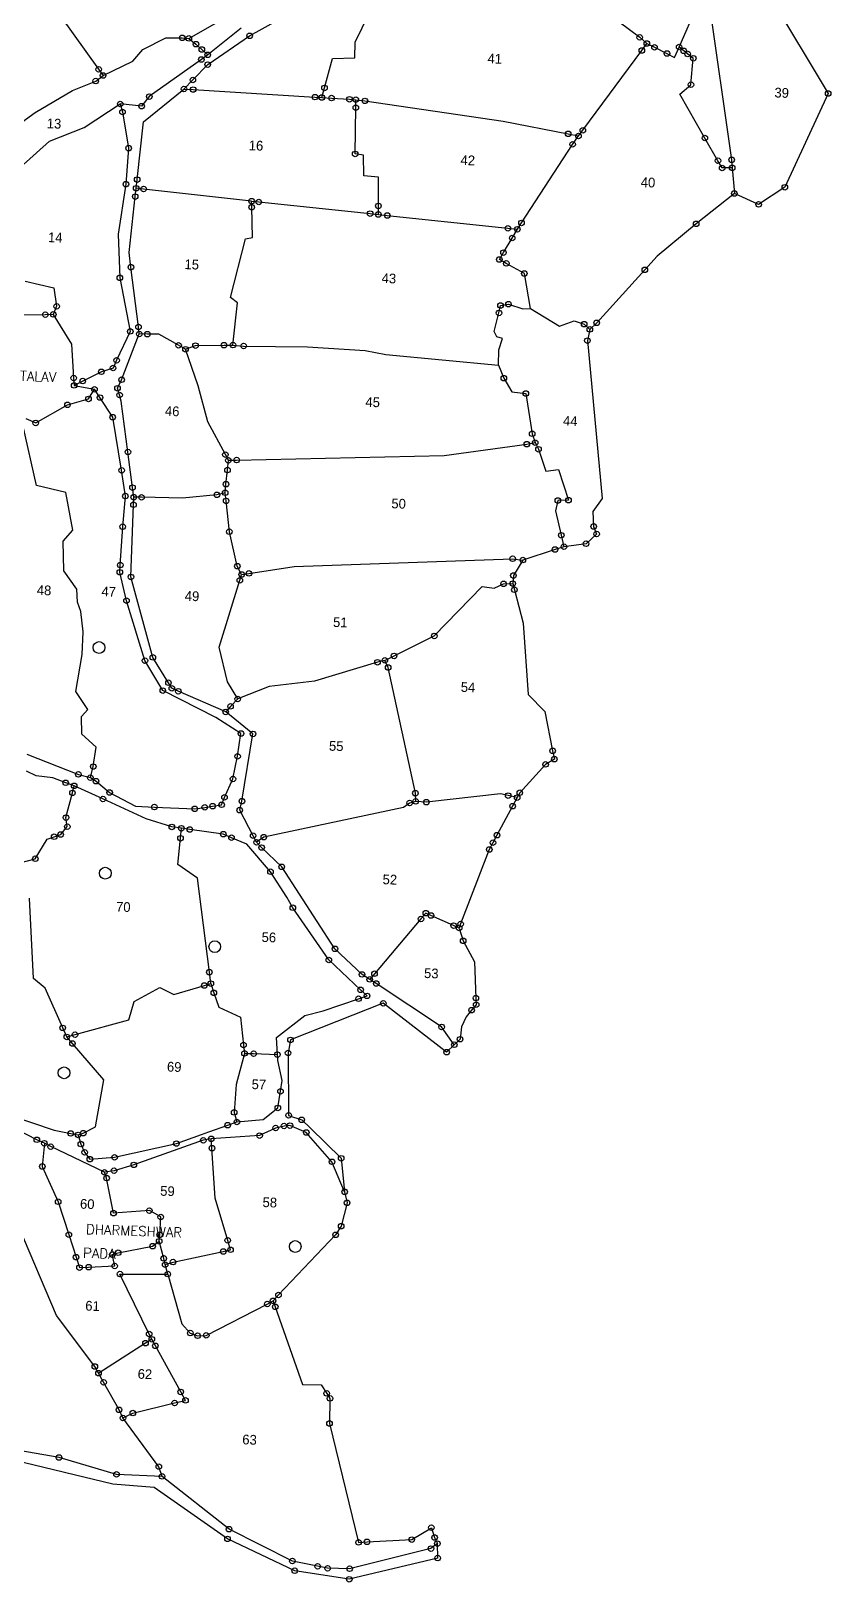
# Model space of a CAD drawing. Header units: metres. Extents: x 263896 to 265419, y 2153064 to 2155036.
# Drawn here: x 264687 to 265280, y 2153064 to 2154213 of the extents above; entities that cross this region are included whole.
import ezdxf

# ---------------------------------------------------------------- set-up
doc = ezdxf.new("R2010")
doc.units = ezdxf.units.M
doc.header["$LTSCALE"] = 0.3
for name, color, linetype in [('OFF', 1, 'Continuous'), ('POLY_PARCEL', 6, 'Continuous'), ('POLY_ROAD', 30, 'Continuous'), ('POLY_WATER', 4, 'Continuous'), ('SYM_STONE', 1, 'Continuous'), ('TEXT_MAPIN', 7, 'Continuous'), ('TEXT_PARCEL', 7, 'Continuous'), ('V_BOUND_LINE', 7, 'Continuous')]:
    doc.layers.add(name, color=color, linetype=linetype)
doc.styles.get("Standard").update_dxf_attribs({"font": 'simplex.shx'})
doc.styles.add('TEXT_MAP', font='', dxfattribs={"height": 1.8})
doc.styles.get('TEXT_MAP').set_extended_font_data('Kruti Dev 050')

msp = doc.modelspace()

# ---------------------------------------------------------------- linework, layer by layer
for centre in [(264737.7, 2153756.3), (264742.3, 2153589.1), (264823.4, 2153534.7), (264711.8, 2153441.2), (264883, 2153312.5)]:
    msp.add_circle(centre, 4.36)
at = {"layer": 'OFF'}
for p, q in [((264995.1, 2153456.5), (265000.8, 2153462)), ((264988.5, 2153081.7), (264988.3, 2153092.4))]:
    msp.add_line(p, q, dxfattribs=at)
at = {"layer": 'POLY_PARCEL'}
for p, q in [((264804.2, 2154207.6), (264870.4, 2154245.3)), ((264927.5, 2154204.9), (264943.3, 2154237.3)), ((265189.1, 2154237), (265206.2, 2154117.6)), ((265167.3, 2154201.2), (265180.8, 2154232.3)), ((264709.1, 2154224), (264737.4, 2154184.7)), ((265123, 2154219.8), (265138.1, 2154208.4)), ((264770.2, 2154199.4), (264787.2, 2154208.1)), ((264787.2, 2154208.1), (264799.3, 2154208)), ((264799.3, 2154208), (264804.2, 2154207.6)), ((264804.2, 2154207.6), (264809.5, 2154203.3)), ((264809.5, 2154203.3), (264813.8, 2154199.4)), ((264927.1, 2154193.2), (264927.5, 2154204.9)), ((265138.1, 2154208.4), (265143.4, 2154203.8)), ((265139.7, 2154198.6), (265143.4, 2154203.8)), ((265143.4, 2154203.8), (265149.1, 2154201)), ((264740.7, 2154180.1), (264762.8, 2154190.8)), ((264762.8, 2154190.8), (264770.2, 2154199.4)), ((264813.8, 2154199.4), (264818.2, 2154195.4)), ((264904.7, 2154170.9), (264910.7, 2154192.6)), ((264910.7, 2154192.6), (264927.1, 2154193.2)), ((265096, 2154139.5), (265139.7, 2154198.6)), ((265149.1, 2154201), (265158.3, 2154196.4)), ((265158.3, 2154196.4), (265164, 2154193.5)), ((265164, 2154193.5), (265167.3, 2154201.2)), ((265170.7, 2154198.4), (265167.3, 2154201.2)), ((265173.7, 2154196), (265170.7, 2154198.4)), ((265177.8, 2154192.9), (265173.7, 2154196)), ((265176.1, 2154173.3), (265177.8, 2154192.9)), ((264735.2, 2154176), (264740.7, 2154180.1)), ((264737.4, 2154184.7), (264740.7, 2154180.1)), ((264690.5, 2154152.8), (264718, 2154169)), ((264718, 2154169), (264735.2, 2154176)), ((264800.6, 2154170.1), (264807.4, 2154169.7)), ((264807.4, 2154169.7), (264897.6, 2154164.1)), ((264902.7, 2154163.8), (264904.7, 2154170.9)), ((265167.9, 2154166.2), (265176.1, 2154173.3)), ((264726.6, 2154141.6), (264753.4, 2154159)), ((264897.6, 2154164.1), (264902.7, 2154163.8)), ((264902.7, 2154163.8), (264909.9, 2154163.4)), ((264909.9, 2154163.4), (264923.2, 2154162.5)), ((264923.2, 2154162.5), (264927.9, 2154162.2)), ((264927.4, 2154122), (264927.9, 2154156.3)), ((264927.9, 2154162.2), (264934.6, 2154161.3)), ((264927.9, 2154156.3), (264927.9, 2154162.2)), ((264934.6, 2154161.3), (265037.1, 2154146.2)), ((265186.4, 2154133.8), (265167.9, 2154166.2)), ((264656.3, 2154128.2), (264690.5, 2154152.8)), ((265037.1, 2154146.2), (265085.1, 2154136.9)), ((264701.1, 2154131.5), (264726.6, 2154141.6)), ((265085.1, 2154136.9), (265092.8, 2154135.3)), ((265088.4, 2154129.1), (265092.8, 2154135.3)), ((265092.8, 2154135.3), (265096, 2154139.5)), ((265196.1, 2154117), (265186.4, 2154133.8)), ((264679.4, 2154111.9), (264701.1, 2154131.5)), ((264933.5, 2154121.2), (264927.4, 2154122)), ((265050.6, 2154070.9), (265088.4, 2154129.1)), ((264933.8, 2154105.9), (264933.5, 2154121.2)), ((265199.2, 2154111.6), (265196.1, 2154117)), ((265206.6, 2154111.7), (265199.2, 2154111.6)), ((265206.2, 2154117.6), (265206.6, 2154111.7)), ((265206.6, 2154111.7), (265208.2, 2154092.7)), ((264944.7, 2154104.7), (264933.8, 2154105.9)), ((264944.6, 2154083.5), (264944.7, 2154104.7)), ((264770.7, 2154096), (264765.2, 2154096.6)), ((264850.7, 2154087), (264770.7, 2154096)), ((264850.7, 2154087), (264856, 2154086.4)), ((264850.8, 2154082.5), (264850.7, 2154087)), ((264851.3, 2154060.1), (264850.8, 2154082.5)), ((264856, 2154086.4), (264938.5, 2154077.8)), ((264938.5, 2154077.8), (264944.6, 2154077.1)), ((264944.6, 2154077.1), (264944.6, 2154083.5)), ((264944.6, 2154077.1), (264951.2, 2154076.4)), ((264951.2, 2154076.4), (265040.5, 2154066.9)), ((265040.5, 2154066.9), (265047.5, 2154066.2)), ((265043.7, 2154059.7), (265047.5, 2154066.2)), ((265047.5, 2154066.2), (265050.6, 2154070.9)), ((264835, 2154015.7), (264846.1, 2154059.1)), ((264846.1, 2154059.1), (264851.3, 2154060.1)), ((265037.2, 2154048.9), (265043.7, 2154059.7)), ((265034.2, 2154043.8), (265037.2, 2154048.9)), ((265039.3, 2154040.9), (265034.2, 2154043.8)), ((265052.7, 2154033.4), (265039.3, 2154040.9)), ((265057.2, 2154007.6), (265052.7, 2154033.4)), ((264682.9, 2154027.8), (264704.3, 2154022.9)), ((264704.3, 2154022.9), (264706.3, 2154009.1)), ((264706.3, 2154009.1), (264703.8, 2154003.1)), ((264840.3, 2154011.8), (264835, 2154015.7)), ((264836.9, 2153980.4), (264840.3, 2154011.8)), ((265033.9, 2154004.2), (265035, 2154009.7)), ((265035, 2154009.7), (265040.9, 2154010.7)), ((265040.9, 2154010.7), (265051.5, 2154007.3)), ((265051.5, 2154007.3), (265057.2, 2154007.6)), ((265057.2, 2154007.6), (265078.6, 2153994.3)), ((265030.3, 2153990.5), (265033.9, 2154004.2)), ((265078.6, 2153994.3), (265089.6, 2153998.4)), ((265089.6, 2153998.4), (265097, 2153995.9)), ((265097, 2153995.9), (265101.2, 2153992)), ((264773.5, 2153988.5), (264767.5, 2153988.6)), ((264782, 2153988.5), (264773.5, 2153988.5)), ((264796.6, 2153980.2), (264782, 2153988.5)), ((265032.3, 2153986.4), (265030.3, 2153990.5)), ((265036.5, 2153985.3), (265032.3, 2153986.4)), ((265033.8, 2153976.9), (265036.5, 2153985.3)), ((264801.7, 2153977.3), (264796.6, 2153980.2)), ((264801.7, 2153977.3), (264809.1, 2153980)), ((264811.2, 2153950.1), (264801.7, 2153977.3)), ((264809.1, 2153980), (264830.3, 2153980.3)), ((264830.3, 2153980.3), (264836.9, 2153980.4)), ((264836.9, 2153980.4), (264844.8, 2153979.7)), ((264844.8, 2153979.7), (264892.2, 2153979.1)), ((264892.2, 2153979.1), (264934.9, 2153976.4)), ((264934.9, 2153976.4), (264950, 2153973.4)), ((264950, 2153973.4), (265033.5, 2153965.4)), ((265033.5, 2153965.4), (265033.8, 2153976.9)), ((265033.5, 2153965.4), (265037.5, 2153955.9)), ((264818.2, 2153923.5), (264811.2, 2153950.1)), ((265037.5, 2153955.9), (265043.3, 2153945.7)), ((265043.3, 2153945.7), (265053.8, 2153944.5)), ((265053.8, 2153944.5), (265058.5, 2153914.7)), ((264691.3, 2153876.3), (264681.3, 2153921.3)), ((264831.3, 2153899.2), (264818.2, 2153923.5)), ((264993.3, 2153898.5), (265054.5, 2153907)), ((265054.5, 2153907), (265060.7, 2153908.1)), ((265058.5, 2153914.7), (265060.7, 2153908.1)), ((265060.7, 2153908.1), (265063.2, 2153903.2)), ((264833.5, 2153895), (264831.3, 2153899.2)), ((264832.8, 2153887.8), (264833.5, 2153895)), ((264833.5, 2153895), (264839.6, 2153895.2)), ((264839.6, 2153895.2), (264993.3, 2153898.5)), ((265063.2, 2153903.2), (265068.5, 2153886.9)), ((264831.7, 2153877.3), (264832.8, 2153887.8)), ((265068.5, 2153886.9), (265078.1, 2153888.3)), ((265078.1, 2153888.3), (265085.4, 2153865.5)), ((264713.1, 2153871.2), (264691.3, 2153876.3)), ((264718.4, 2153843.2), (264713.1, 2153871.2)), ((264825, 2153869.4), (264799.4, 2153866.9)), ((264831.1, 2153871), (264825, 2153869.4)), ((264831.1, 2153871), (264831.7, 2153877.3)), ((264831.8, 2153864.9), (264831.1, 2153871)), ((264769.2, 2153867.6), (264763.4, 2153867.7)), ((264799.4, 2153866.9), (264769.2, 2153867.6)), ((264834.2, 2153842.1), (264831.8, 2153864.9)), ((265077.5, 2153865.2), (265075.7, 2153857.6)), ((265075.7, 2153857.6), (265080, 2153839.5)), ((265085.4, 2153865.5), (265077.5, 2153865.2)), ((264711.2, 2153835), (264718.4, 2153843.2)), ((264711.7, 2153813.2), (264711.2, 2153835)), ((264840.1, 2153816.6), (264834.2, 2153842.1)), ((265080, 2153839.5), (265082, 2153831)), ((264721.2, 2153799.6), (264711.7, 2153813.2)), ((264843.3, 2153810.4), (264840.1, 2153816.6)), ((264848.7, 2153811.2), (264882.2, 2153816.4)), ((264882.2, 2153816.4), (265044, 2153822.1)), ((265044, 2153822.1), (265051.6, 2153821.1)), ((264826.6, 2153756.5), (264842, 2153806.1)), ((264842, 2153806.1), (264843.3, 2153810.4)), ((264843.3, 2153810.4), (264848.7, 2153811.2)), ((264986, 2153764.9), (265021.4, 2153801.5)), ((265021.4, 2153801.5), (265030.4, 2153800.3)), ((265030.4, 2153800.3), (265037.3, 2153803.5)), ((265037.3, 2153803.5), (265044.1, 2153803.7)), ((264721.8, 2153790), (264721.2, 2153799.6)), ((264724.3, 2153783), (264721.8, 2153790)), ((264726, 2153767.9), (264724.3, 2153783)), ((264725.1, 2153751.2), (264726, 2153767.9)), ((264832.8, 2153731), (264826.6, 2153756.5)), ((264956.2, 2153750.1), (264986, 2153764.9)), ((264720.5, 2153723.7), (264725.1, 2153751.2)), ((264943.9, 2153745.4), (264897.2, 2153731.5)), ((264949.4, 2153746.8), (264943.9, 2153745.4)), ((264949.4, 2153746.8), (264956.2, 2153750.1)), ((264951.8, 2153741.5), (264949.4, 2153746.8)), ((264897.2, 2153731.5), (264863.8, 2153727.5)), ((264972, 2153648.4), (264951.8, 2153741.5)), ((264729.3, 2153710.4), (264720.5, 2153723.7)), ((264840.4, 2153718.2), (264832.8, 2153731)), ((264863.8, 2153727.5), (264840.4, 2153718.2)), ((264724.6, 2153705.1), (264729.3, 2153710.4)), ((264835.1, 2153712.7), (264831.5, 2153708.6)), ((264840.4, 2153718.2), (264835.1, 2153712.7)), ((264725, 2153692.1), (264724.6, 2153705.1)), ((264735.5, 2153682.6), (264725, 2153692.1)), ((264733.4, 2153668.1), (264735.5, 2153682.6)), ((264731.3, 2153659.9), (264733.4, 2153668.1)), ((264718, 2153648.6), (264719.3, 2153653.8)), ((264713.2, 2153630.3), (264718, 2153648.6)), ((264967.7, 2153641.1), (264963.1, 2153637.9)), ((264972.2, 2153642.3), (264967.7, 2153641.1)), ((264972.2, 2153642.3), (264972, 2153648.4)), ((264980.1, 2153641.7), (264972.2, 2153642.3)), ((265035.1, 2153647.9), (264980.1, 2153641.7)), ((265040.7, 2153646.6), (265035.1, 2153647.9)), ((265047.4, 2153645.1), (265040.7, 2153646.6)), ((264714.2, 2153623.6), (264713.2, 2153630.3)), ((264963.1, 2153637.9), (264859.7, 2153615.8)), ((264704.5, 2153616.1), (264709.3, 2153617.8)), ((264709.3, 2153617.8), (264714.2, 2153623.6)), ((264798, 2153615), (264798.7, 2153622.4)), ((264690.5, 2153599.8), (264699.3, 2153614.2)), ((264699.3, 2153614.2), (264704.5, 2153616.1)), ((264796, 2153595.5), (264798, 2153615)), ((264859.7, 2153615.8), (264854.4, 2153612)), ((264679.1, 2153596.7), (264690.5, 2153599.8)), ((264810.5, 2153585.4), (264796, 2153595.5)), ((264819.4, 2153515.8), (264810.5, 2153585.4)), ((264689.2, 2153511.2), (264686.1, 2153570.6)), ((264979.7, 2153559.5), (264976.1, 2153555.2)), ((264983.5, 2153557.8), (264979.7, 2153559.5)), ((264976.1, 2153555.2), (264941.7, 2153514.6)), ((265000.3, 2153550.3), (264983.5, 2153557.8)), ((265004.4, 2153548.5), (265000.3, 2153550.3)), ((264820.5, 2153507.3), (264819.4, 2153515.8)), ((264941.7, 2153514.6), (264938.2, 2153510.4)), ((264697.9, 2153503.9), (264689.2, 2153511.2)), ((264710.8, 2153474.5), (264697.9, 2153503.9)), ((264763.7, 2153494.1), (264782.7, 2153504.5)), ((264782.7, 2153504.5), (264793.1, 2153499.3)), ((264793.1, 2153499.3), (264815.7, 2153505.9)), ((264815.7, 2153505.9), (264820.5, 2153507.3)), ((264820.5, 2153507.3), (264822.7, 2153500.5)), ((264759.7, 2153480.4), (264763.7, 2153494.1)), ((264822.7, 2153500.5), (264826.3, 2153489.8)), ((264826.3, 2153489.8), (264842.5, 2153482.5)), ((264719.9, 2153469.5), (264759.7, 2153480.4)), ((264842.5, 2153482.5), (264844.7, 2153461.8)), ((264713.8, 2153467.8), (264710.8, 2153474.5)), ((264713.8, 2153467.8), (264719.9, 2153469.5)), ((264718, 2153462.9), (264713.8, 2153467.8)), ((264741.3, 2153436), (264718, 2153462.9)), ((264845.4, 2153455.6), (264839.3, 2153432.6)), ((264844.7, 2153461.8), (264845.4, 2153455.6)), ((264845.4, 2153455.6), (264852.2, 2153455.4)), ((264852.2, 2153455.4), (264869.8, 2153454.7)), ((264735, 2153401.3), (264741.3, 2153436)), ((264839.3, 2153432.6), (264837.8, 2153411.9)), ((264837.8, 2153411.9), (264839.8, 2153404.8)), ((264726, 2153396.5), (264735, 2153401.3)), ((264697.2, 2153389), (264695.7, 2153371.8)), ((264722.2, 2153395.2), (264726, 2153396.5)), ((264821.3, 2153385.4), (264820.8, 2153392.3)), ((264823.7, 2153348.3), (264821.3, 2153385.4)), ((264695.7, 2153371.8), (264707.4, 2153345.7)), ((264743.3, 2153363.2), (264741.7, 2153367.5)), ((264748.4, 2153337.2), (264743.3, 2153363.2)), ((264707.4, 2153345.7), (264715.3, 2153321.3)), ((264833, 2153317.1), (264823.7, 2153348.3)), ((264775, 2153339.1), (264748.4, 2153337.2)), ((264783.4, 2153334.4), (264775, 2153339.1)), ((264782.6, 2153321.2), (264783.4, 2153334.4)), ((264706.3, 2153261.4), (264678.3, 2153327)), ((264715.3, 2153321.3), (264720.7, 2153304.6)), ((264782.2, 2153316.4), (264782.6, 2153321.2)), ((264747.5, 2153306.5), (264751.9, 2153307.9)), ((264749.3, 2153298.1), (264747.5, 2153306.5)), ((264751.9, 2153307.9), (264777.4, 2153312.8)), ((264777.4, 2153312.8), (264782.2, 2153316.4)), ((264785.6, 2153303.7), (264782.2, 2153316.4)), ((264792.5, 2153301), (264829.7, 2153308.8)), ((264829.7, 2153308.8), (264835.1, 2153310.1)), ((264835.1, 2153310.1), (264833, 2153317.1)), ((264720.7, 2153304.6), (264723.2, 2153296.9)), ((264723.2, 2153296.9), (264730, 2153297.2)), ((264730, 2153297.2), (264749.3, 2153298.1)), ((264786.7, 2153299.1), (264785.6, 2153303.7)), ((264786.7, 2153299.1), (264792.5, 2153301)), ((264788.6, 2153292.1), (264786.7, 2153299.1)), ((264774.8, 2153247.7), (264753.2, 2153292.1)), ((264753.2, 2153292.1), (264788.6, 2153292.1)), ((264788.6, 2153292.1), (264799.1, 2153255.3)), ((264862.3, 2153269.9), (264866.6, 2153272.3)), ((264734.6, 2153223.6), (264706.3, 2153261.4)), ((264817.1, 2153246.7), (264862.3, 2153269.9)), ((264799.1, 2153255.3), (264805.3, 2153248.4)), ((264772.1, 2153240.9), (264737.6, 2153218.8)), ((264776.8, 2153243.8), (264772.1, 2153240.9)), ((264776.8, 2153243.8), (264774.8, 2153247.7)), ((264779.4, 2153238.9), (264776.8, 2153243.8)), ((264798.2, 2153204.8), (264779.4, 2153238.9)), ((264805.3, 2153248.4), (264810.7, 2153246.4)), ((264810.7, 2153246.4), (264817.1, 2153246.7)), ((264737.3, 2153218.7), (264734.6, 2153223.6)), ((264737.6, 2153218.8), (264737.3, 2153218.7)), ((264741.1, 2153211.9), (264737.3, 2153218.7)), ((264752.5, 2153191.5), (264741.1, 2153211.9)), ((264801.7, 2153198.5), (264798.2, 2153204.8)), ((264755.4, 2153185.5), (264752.5, 2153191.5)), ((264762.7, 2153189.1), (264793.7, 2153196.6)), ((264793.7, 2153196.6), (264801.7, 2153198.5)), ((264755.4, 2153185.5), (264762.7, 2153189.1)), ((264782, 2153149.4), (264755.4, 2153185.5)), ((264784.4, 2153142.2), (264782, 2153149.4))]:
    msp.add_line(p, q, dxfattribs=at)
at = {"layer": 'POLY_ROAD'}
for p, q in [((264849.2, 2154209.5), (264904.5, 2154240.2)), ((264842.9, 2154215.2), (264818.2, 2154195.4)), ((264818.2, 2154188.2), (264849.2, 2154209.5)), ((264813.5, 2154192), (264774.9, 2154164.5)), ((264818.2, 2154195.4), (264813.5, 2154192)), ((264807.2, 2154176.8), (264818.2, 2154188.2)), ((264770.7, 2154145.8), (264800.6, 2154170.1)), ((264800.6, 2154170.1), (264807.2, 2154176.8)), ((264753.4, 2154159), (264755.1, 2154153.1)), ((264769.2, 2154157.4), (264753.4, 2154159)), ((264774.9, 2154164.5), (264769.2, 2154157.4)), ((264755.1, 2154153.1), (264759.6, 2154126.3)), ((264765.9, 2154103), (264770.7, 2154145.8)), ((264759.6, 2154126.3), (264757.6, 2154099.6)), ((264757.6, 2154099.6), (264751.9, 2154062.5)), ((264765.2, 2154096.6), (264765.9, 2154103)), ((264759.9, 2154049), (264764.5, 2154090.4)), ((264764.5, 2154090.4), (264765.2, 2154096.6)), ((264751.9, 2154062.5), (264753.1, 2154030.2)), ((264761.3, 2154038.1), (264759.9, 2154049)), ((264753.1, 2154030.2), (264760.8, 2153990.5)), ((264766.9, 2153993.8), (264761.3, 2154038.1)), ((264760.8, 2153990.5), (264750.7, 2153969.1)), ((264754.4, 2153954.7), (264767.5, 2153988.6)), ((264767.5, 2153988.6), (264766.9, 2153993.8)), ((264748.1, 2153963.4), (264739.4, 2153960.6)), ((264750.7, 2153969.1), (264748.1, 2153963.4)), ((264725.6, 2153953.7), (264719.3, 2153950.5)), ((264739.4, 2153960.6), (264725.6, 2153953.7)), ((264751.4, 2153948.4), (264754.4, 2153954.7)), ((264738.4, 2153941.5), (264734.3, 2153947.6)), ((264747.8, 2153927), (264738.4, 2153941.5)), ((264752.9, 2153943.4), (264751.4, 2153948.4)), ((264754.2, 2153938.9), (264752.9, 2153943.4)), ((264759.1, 2153901.2), (264754.2, 2153938.9)), ((264754.4, 2153887.6), (264747.8, 2153927)), ((264762.5, 2153874.8), (264759.1, 2153901.2)), ((264757.2, 2153868.5), (264754.4, 2153887.6)), ((264763.4, 2153867.7), (264762.5, 2153874.8)), ((264755.2, 2153845.8), (264757.2, 2153868.5)), ((264761.3, 2153808.6), (264763.2, 2153862.1)), ((264763.2, 2153862.1), (264763.4, 2153867.7)), ((264753.4, 2153817.4), (264755.2, 2153845.8)), ((264753.1, 2153812.1), (264753.4, 2153817.4)), ((264758, 2153791), (264753.1, 2153812.1)), ((264777.5, 2153749), (264761.3, 2153808.6)), ((264771.7, 2153746.6), (264758, 2153791)), ((264784.9, 2153724.4), (264771.7, 2153746.6)), ((264789.1, 2153730.2), (264777.5, 2153749)), ((264824.2, 2153704.5), (264784.9, 2153724.4)), ((264791.6, 2153726.1), (264789.1, 2153730.2)), ((264796.4, 2153723.9), (264791.6, 2153726.1)), ((264831.5, 2153708.6), (264796.4, 2153723.9)), ((264851.7, 2153692.3), (264831.5, 2153708.6)), ((264842.8, 2153692.6), (264824.2, 2153704.5)), ((264840.3, 2153675.7), (264842.8, 2153692.6)), ((264843.5, 2153642.5), (264851.7, 2153692.3)), ((264684.1, 2153677.2), (264722.4, 2153662.3)), ((264836.9, 2153658.9), (264840.3, 2153675.7)), ((264691.2, 2153661.3), (264684, 2153664.8)), ((264722.4, 2153662.3), (264731.3, 2153659.9)), ((264703.5, 2153659.7), (264691.2, 2153661.3)), ((264713, 2153656.1), (264703.5, 2153659.7)), ((264719.3, 2153653.8), (264713, 2153656.1)), ((264740.6, 2153644.1), (264719.3, 2153653.8)), ((264731.3, 2153659.9), (264735.5, 2153657.3)), ((264735.5, 2153657.3), (264745.5, 2153648.9)), ((264830.6, 2153645.3), (264836.9, 2153658.9)), ((264772.7, 2153629.5), (264740.6, 2153644.1)), ((264745.5, 2153648.9), (264764.7, 2153638.7)), ((264821.8, 2153638.8), (264828.5, 2153639.8)), ((264828.5, 2153639.8), (264830.6, 2153645.3)), ((264841.9, 2153635.8), (264843.5, 2153642.5)), ((264764.7, 2153638.7), (264778.7, 2153638.1)), ((264791.6, 2153623.4), (264772.7, 2153629.5)), ((264778.7, 2153638.1), (264808.6, 2153636.8)), ((264808.6, 2153636.8), (264816, 2153637.9)), ((264816, 2153637.9), (264821.8, 2153638.8)), ((264851.8, 2153616.9), (264841.9, 2153635.8)), ((264798.7, 2153622.4), (264791.6, 2153623.4)), ((264804.9, 2153621.5), (264798.7, 2153622.4)), ((264829.7, 2153618), (264804.9, 2153621.5)), ((264835.8, 2153615.4), (264829.7, 2153618)), ((264854.4, 2153612), (264851.8, 2153616.9)), ((264847.2, 2153610.6), (264835.8, 2153615.4)), ((264864.7, 2153590.2), (264847.2, 2153610.6)), ((264858.1, 2153608.1), (264854.4, 2153612)), ((264873, 2153593.8), (264858.1, 2153608.1)), ((264912.4, 2153533.1), (264873, 2153593.8)), ((264876.9, 2153571.4), (264864.7, 2153590.2)), ((264881.2, 2153563.5), (264876.9, 2153571.4)), ((264907.9, 2153524.8), (264881.2, 2153563.5)), ((264931.4, 2153502.7), (264907.9, 2153524.8)), ((264932.5, 2153514.1), (264912.4, 2153533.1)), ((264938.2, 2153510.4), (264932.5, 2153514.1)), ((264936.2, 2153498.2), (264931.4, 2153502.7)), ((264943, 2153507.4), (264938.2, 2153510.4)), ((264991.4, 2153475.2), (264943, 2153507.4)), ((264903.7, 2153487.2), (264929.9, 2153496.1)), ((264929.9, 2153496.1), (264936.2, 2153498.2)), ((264869.1, 2153467.5), (264890.2, 2153483.6)), ((264890.2, 2153483.6), (264903.7, 2153487.2)), ((264869.8, 2153454.7), (264869.1, 2153467.5)), ((265000.8, 2153462), (264991.4, 2153475.2)), ((264870, 2153450.4), (264869.8, 2153454.7)), ((264873.3, 2153435.6), (264870, 2153450.4)), ((264872.1, 2153427.5), (264873.3, 2153435.6)), ((264870.1, 2153415.2), (264872.1, 2153427.5)), ((264670.2, 2153410.4), (264704.5, 2153398.7)), ((264859.3, 2153406.7), (264870.1, 2153415.2)), ((264691.6, 2153391.6), (264658.2, 2153408.7)), ((264704.5, 2153398.7), (264716.7, 2153396.3)), ((264819, 2153397.4), (264833, 2153402.4)), ((264833, 2153402.4), (264839.8, 2153404.8)), ((264839.8, 2153404.8), (264859.3, 2153406.7)), ((264868.5, 2153400.3), (264856.6, 2153394.7)), ((264874.7, 2153401.8), (264868.5, 2153400.3)), ((264879.1, 2153402.1), (264874.7, 2153401.8)), ((264891.2, 2153397), (264879.1, 2153402.1)), ((264697.2, 2153389), (264691.6, 2153391.6)), ((264701.9, 2153386.5), (264697.2, 2153389)), ((264741.7, 2153367.5), (264701.9, 2153386.5)), ((264716.7, 2153396.3), (264722.2, 2153395.2)), ((264722.2, 2153395.2), (264724.2, 2153388.4)), ((264724.2, 2153388.4), (264727, 2153382.3)), ((264749.2, 2153378.6), (264795, 2153388.8)), ((264814.9, 2153391.2), (264763.5, 2153373)), ((264795, 2153388.8), (264813.5, 2153395.4)), ((264813.5, 2153395.4), (264819, 2153397.4)), ((264820.8, 2153392.3), (264814.9, 2153391.2)), ((264856.6, 2153394.7), (264820.8, 2153392.3)), ((264910.2, 2153375.3), (264891.2, 2153397)), ((264727, 2153382.3), (264730.9, 2153377.2)), ((264730.9, 2153377.2), (264749.2, 2153378.6)), ((264919.6, 2153353), (264910.2, 2153375.3)), ((264748.8, 2153368.7), (264741.7, 2153367.5)), ((264763.5, 2153373), (264748.8, 2153368.7)), ((264708.1, 2153156.2), (264667, 2153163.4)), ((264750.6, 2153143.7), (264708.1, 2153156.2)), ((264784.4, 2153142.2), (264750.6, 2153143.7)), ((264834, 2153103.1), (264784.4, 2153142.2)), ((264880.9, 2153079.5), (264834, 2153103.1)), ((264983.5, 2153088.7), (264923.3, 2153073.8)), ((264988.3, 2153092.4), (264983.5, 2153088.7)), ((264899.6, 2153075.6), (264880.9, 2153079.5)), ((264907, 2153074.1), (264899.6, 2153075.6)), ((264923.3, 2153073.8), (264907, 2153074.1))]:
    msp.add_line(p, q, dxfattribs=at)
at = {"layer": 'POLY_WATER'}
for p, q in [((264697.9, 2154002.9), (264678.9, 2154002.5)), ((264703.8, 2154003.1), (264697.9, 2154002.9)), ((264703.8, 2154003.1), (264717.3, 2153981)), ((264717.3, 2153981), (264718.9, 2153956)), ((264718.9, 2153956), (264719.3, 2153950.5)), ((264719.3, 2153950.5), (264734.3, 2153947.6)), ((264714.3, 2153936.1), (264729.9, 2153940.5)), ((264729.9, 2153940.5), (264734.3, 2153947.6)), ((264690.8, 2153922.7), (264714.3, 2153936.1)), ((264683.4, 2153926), (264690.8, 2153922.7))]:
    msp.add_line(p, q, dxfattribs=at)
at = {"layer": 'SYM_STONE'}
for centre in [(264799.3, 2154208), (264804.2, 2154207.6), (264809.5, 2154203.3), (264849.2, 2154209.5), (265138.1, 2154208.4), (265143.4, 2154203.8), (265149.1, 2154201), (265167.3, 2154201.2), (264813.5, 2154192), (264813.8, 2154199.4), (264818.2, 2154195.4), (265139.7, 2154198.6), (265158.3, 2154196.4), (265170.7, 2154198.4), (265173.7, 2154196), (265177.8, 2154192.9), (264737.4, 2154184.7), (264740.7, 2154180.1), (264818.2, 2154188.2), (264735.2, 2154176), (264800.6, 2154170.1), (264807.2, 2154176.8), (264807.4, 2154169.7), (264904.7, 2154170.9), (265176.1, 2154173.3), (265277.7, 2154166.8), (264753.4, 2154159), (264769.2, 2154157.4), (264774.9, 2154164.5), (264897.6, 2154164.1), (264902.7, 2154163.8), (264909.9, 2154163.4), (264923.2, 2154162.5), (264927.9, 2154156.3), (264927.9, 2154162.2), (264934.6, 2154161.3), (264755.1, 2154153.1), (265085.1, 2154136.9), (265092.8, 2154135.3), (265096, 2154139.5), (265186.4, 2154133.8), (264759.6, 2154126.3), (264927.4, 2154122), (265088.4, 2154129.1), (265196.1, 2154117), (265199.2, 2154111.6), (265206.2, 2154117.6), (265206.6, 2154111.7), (264757.6, 2154099.6), (264765.9, 2154103), (265245.6, 2154097.3), (264764.5, 2154090.4), (264765.2, 2154096.6), (264770.7, 2154096), (264850.7, 2154087), (264856, 2154086.4), (265208.2, 2154092.7), (264850.8, 2154082.5), (264938.5, 2154077.8), (264944.6, 2154083.5), (264944.6, 2154077.1), (264951.2, 2154076.4), (265226.2, 2154084.6), (265040.5, 2154066.9), (265047.5, 2154066.2), (265050.6, 2154070.9), (265179.9, 2154070.2), (265043.7, 2154059.7), (265034.2, 2154043.8), (265037.2, 2154048.9), (265039.3, 2154040.9), (264753.1, 2154030.2), (264761.3, 2154038.1), (265052.7, 2154033.4), (265141.9, 2154036.1), (264706.3, 2154009.1), (265035, 2154009.7), (265040.9, 2154010.7), (264697.9, 2154002.9), (264703.8, 2154003.1), (264766.9, 2153993.8), (265033.9, 2154004.2), (265097, 2153995.9), (265106.3, 2153996.9), (264760.8, 2153990.5), (264767.5, 2153988.6), (264773.5, 2153988.5), (265099.4, 2153983.7), (265101.2, 2153992), (264796.6, 2153980.2), (264801.7, 2153977.3), (264809.1, 2153980), (264830.3, 2153980.3), (264836.9, 2153980.4), (264844.8, 2153979.7), (264739.4, 2153960.6), (264748.1, 2153963.4), (264750.7, 2153969.1), (264718.9, 2153956), (264719.3, 2153950.5), (264725.6, 2153953.7), (264734.3, 2153947.6), (264751.4, 2153948.4), (264754.4, 2153954.7), (265037.5, 2153955.9), (264714.3, 2153936.1), (264729.9, 2153940.5), (264738.4, 2153941.5), (264752.9, 2153943.4), (265053.8, 2153944.5), (264747.8, 2153927), (264690.8, 2153922.7), (265058.5, 2153914.7), (265054.5, 2153907), (265060.7, 2153908.1), (265063.2, 2153903.2), (264759.1, 2153901.2), (264831.3, 2153899.2), (264833.5, 2153895), (264839.6, 2153895.2), (264754.4, 2153887.6), (264832.8, 2153887.8), (264757.2, 2153868.5), (264762.5, 2153874.8), (264763.4, 2153867.7), (264769.2, 2153867.6), (264825, 2153869.4), (264831.1, 2153871), (264831.7, 2153877.3), (264763.2, 2153862.1), (264831.8, 2153864.9), (265077.5, 2153865.2), (265085.4, 2153865.5), (264755.2, 2153845.8), (265104, 2153846), (264834.2, 2153842.1), (265080, 2153839.5), (265098.4, 2153833.2), (265106.2, 2153840.4), (265044, 2153822.1), (265051.6, 2153821.1), (265075.4, 2153828.9), (265082, 2153831), (264753.1, 2153812.1), (264753.4, 2153817.4), (264840.1, 2153816.6), (264843.3, 2153810.4), (264848.7, 2153811.2), (265044.6, 2153809.7), (264761.3, 2153808.6), (264842, 2153806.1), (265037.3, 2153803.5), (265044.1, 2153803.7), (265045.3, 2153799.1), (264758, 2153791), (264986, 2153764.9), (264771.7, 2153746.6), (264777.5, 2153749), (264943.9, 2153745.4), (264949.4, 2153746.8), (264951.8, 2153741.5), (264956.2, 2153750.1), (264789.1, 2153730.2), (264784.9, 2153724.4), (264791.6, 2153726.1), (264796.4, 2153723.9), (264840.4, 2153718.2), (264831.5, 2153708.6), (264835.1, 2153712.7), (264842.8, 2153692.6), (264851.7, 2153692.3), (264840.3, 2153675.7), (265073.6, 2153679.8), (265074.9, 2153673.6), (264722.4, 2153662.3), (264733.4, 2153668.1), (265068.4, 2153669.7), (264713, 2153656.1), (264719.3, 2153653.8), (264731.3, 2153659.9), (264735.5, 2153657.3), (264745.5, 2153648.9), (264836.9, 2153658.9), (265049.3, 2153648.7), (264718, 2153648.6), (264740.6, 2153644.1), (264778.7, 2153638.1), (264816, 2153637.9), (264821.8, 2153638.8), (264828.5, 2153639.8), (264830.6, 2153645.3), (264843.5, 2153642.5), (264967.7, 2153641.1), (264972, 2153648.4), (264972.2, 2153642.3), (264980.1, 2153641.7), (265040.7, 2153646.6), (265044, 2153638.8), (265047.4, 2153645.1), (264713.2, 2153630.3), (264808.6, 2153636.8), (264841.9, 2153635.8), (264704.5, 2153616.1), (264709.3, 2153617.8), (264714.2, 2153623.6), (264791.6, 2153623.4), (264798, 2153615), (264798.7, 2153622.4), (264804.9, 2153621.5), (264829.7, 2153618), (264835.8, 2153615.4), (264851.8, 2153616.9), (264859.7, 2153615.8), (265032.4, 2153617.3), (264854.4, 2153612), (264858.1, 2153608.1), (265026.7, 2153606.7), (265029.4, 2153611.7), (264690.5, 2153599.8), (264873, 2153593.8), (264864.7, 2153590.2), (264881.2, 2153563.5), (264979.7, 2153559.5), (264983.5, 2153557.8), (264976.1, 2153555.2), (265000.3, 2153550.3), (265004.4, 2153548.5), (265005.5, 2153551.5), (265007.4, 2153539), (264907.9, 2153524.8), (264912.4, 2153533.1), (264819.4, 2153515.8), (264932.5, 2153514.1), (264941.7, 2153514.6), (264815.7, 2153505.9), (264820.5, 2153507.3), (264822.7, 2153500.5), (264931.4, 2153502.7), (264938.2, 2153510.4), (264943, 2153507.4), (264929.9, 2153496.1), (264936.2, 2153498.2), (264948.2, 2153492.7), (265016.8, 2153496.6), (265017, 2153491.7), (265013.6, 2153487.6), (264710.8, 2153474.5), (264713.8, 2153467.8), (264719.9, 2153469.5), (264879.5, 2153465.6), (264991.4, 2153475.2), (265005.1, 2153466.1), (264718, 2153462.9), (264844.7, 2153461.8), (264845.4, 2153455.6), (264852.2, 2153455.4), (264869.8, 2153454.7), (264877.7, 2153455.9), (264995.1, 2153456.5), (265000.8, 2153462), (264872.1, 2153427.5), (264837.8, 2153411.9), (264870.1, 2153415.2), (264878.1, 2153409.7), (264716.7, 2153396.3), (264726, 2153396.5), (264833, 2153402.4), (264839.8, 2153404.8), (264868.5, 2153400.3), (264874.7, 2153401.8), (264879.1, 2153402.1), (264887.8, 2153406.4), (264891.2, 2153397), (264691.6, 2153391.6), (264697.2, 2153389), (264701.9, 2153386.5), (264722.2, 2153395.2), (264724.2, 2153388.4), (264795, 2153388.8), (264814.9, 2153391.2), (264820.8, 2153392.3), (264821.3, 2153385.4), (264856.6, 2153394.7), (264727, 2153382.3), (264730.9, 2153377.2), (264749.2, 2153378.6), (264763.5, 2153373), (264910.2, 2153375.3), (264917, 2153377.9), (264695.7, 2153371.8), (264741.7, 2153367.5), (264743.3, 2153363.2), (264748.8, 2153368.7), (264919.6, 2153353), (264707.4, 2153345.7), (264775, 2153339.1), (264921.4, 2153344.9), (264748.4, 2153337.2), (264783.4, 2153334.4), (264917, 2153327.6), (264715.3, 2153321.3), (264782.2, 2153316.4), (264782.6, 2153321.2), (264833, 2153317.1), (264912.9, 2153321.2), (264720.7, 2153304.6), (264747.5, 2153306.5), (264751.9, 2153307.9), (264777.4, 2153312.8), (264829.7, 2153308.8), (264835.1, 2153310.1), (264723.2, 2153296.9), (264730, 2153297.2), (264749.3, 2153298.1), (264785.6, 2153303.7), (264786.7, 2153299.1), (264792.5, 2153301), (264753.2, 2153292.1), (264788.6, 2153292.1), (264862.3, 2153269.9), (264866.6, 2153272.3), (264870.6, 2153276.6), (264868.2, 2153267.8), (264774.8, 2153247.7), (264805.3, 2153248.4), (264810.7, 2153246.4), (264817.1, 2153246.7), (264772.1, 2153240.9), (264776.8, 2153243.8), (264779.4, 2153238.9), (264734.6, 2153223.6), (264737.3, 2153218.7), (264741.1, 2153211.9), (264798.2, 2153204.8), (264906.3, 2153203.7), (264752.5, 2153191.5), (264762.7, 2153189.1), (264793.7, 2153196.6), (264801.7, 2153198.5), (264908.7, 2153200), (264755.4, 2153185.5), (264908.4, 2153181.4), (264708.1, 2153156.2), (264750.6, 2153143.7), (264782, 2153149.4), (264784.4, 2153142.2), (264834, 2153103.1), (264983.8, 2153104.2), (264832.8, 2153095.9), (264929.9, 2153093.3), (264936.2, 2153093.7), (264969.3, 2153095.4), (264983.5, 2153088.7), (264986.2, 2153096.9), (264988.3, 2153092.4), (264880.9, 2153079.5), (264899.6, 2153075.6), (264907, 2153074.1), (264988.5, 2153081.7), (264882.6, 2153072.3), (264923, 2153066), (264923.3, 2153073.8)]:
    msp.add_circle(centre, 2.05, dxfattribs=at)
at = {"layer": 'V_BOUND_LINE'}
for p, q in [((265232.3, 2154242.3), (265277.7, 2154166.8)), ((265277.7, 2154166.8), (265245.6, 2154097.3)), ((265208.2, 2154092.7), (265179.9, 2154070.2)), ((265226.2, 2154084.6), (265208.2, 2154092.7)), ((265245.6, 2154097.3), (265226.2, 2154084.6)), ((265179.9, 2154070.2), (265151.1, 2154046.3)), ((265151.1, 2154046.3), (265141.9, 2154036.1)), ((265141.9, 2154036.1), (265106.3, 2153996.9)), ((265106.3, 2153996.9), (265101.2, 2153992)), ((265101.2, 2153992), (265099.4, 2153983.7)), ((265099.4, 2153983.7), (265110.2, 2153866.8)), ((265110.2, 2153866.8), (265103.4, 2153857.2)), ((265103.4, 2153857.2), (265104, 2153846)), ((265106.2, 2153840.4), (265098.4, 2153833.2)), ((265104, 2153846), (265106.2, 2153840.4)), ((265075.4, 2153828.9), (265051.6, 2153821.1)), ((265082, 2153831), (265075.4, 2153828.9)), ((265098.4, 2153833.2), (265082, 2153831)), ((265051.6, 2153821.1), (265044.6, 2153809.7)), ((265044.6, 2153809.7), (265044.1, 2153803.7)), ((265044.1, 2153803.7), (265045.3, 2153799.1)), ((265045.3, 2153799.1), (265051.9, 2153774.3)), ((265051.9, 2153774.3), (265055.5, 2153721.4)), ((265055.5, 2153721.4), (265067.8, 2153709)), ((265067.8, 2153709), (265073.6, 2153679.8)), ((265073.6, 2153679.8), (265074.9, 2153673.6)), ((265068.4, 2153669.7), (265049.3, 2153648.7)), ((265074.9, 2153673.6), (265068.4, 2153669.7)), ((265047.4, 2153645.1), (265044, 2153638.8)), ((265049.3, 2153648.7), (265047.4, 2153645.1)), ((265044, 2153638.8), (265032.4, 2153617.3)), ((265032.4, 2153617.3), (265029.4, 2153611.7)), ((265026.7, 2153606.7), (265005.5, 2153551.5)), ((265029.4, 2153611.7), (265026.7, 2153606.7)), ((265005.5, 2153551.5), (265004.4, 2153548.5)), ((265004.4, 2153548.5), (265007.4, 2153539)), ((265007.4, 2153539), (265015.7, 2153523.5)), ((265015.7, 2153523.5), (265016.8, 2153496.6)), ((264948.2, 2153492.7), (264879.5, 2153465.6)), ((264995.1, 2153456.5), (264948.2, 2153492.7)), ((265017, 2153491.7), (265013.6, 2153487.6)), ((265016.8, 2153496.6), (265017, 2153491.7)), ((265009.5, 2153482.8), (265006.2, 2153475.2)), ((265013.6, 2153487.6), (265009.5, 2153482.8)), ((265006.2, 2153475.2), (265005.1, 2153466.1)), ((264879.5, 2153465.6), (264877.7, 2153455.9)), ((264877.7, 2153455.9), (264878.1, 2153409.7)), ((264995.1, 2153456.5), (264995.1, 2153456.5)), ((265005.1, 2153466.1), (265000.8, 2153462)), ((264878.1, 2153409.7), (264887.8, 2153406.4)), ((264887.8, 2153406.4), (264894.3, 2153400.1)), ((264894.3, 2153400.1), (264917, 2153377.9)), ((264917, 2153377.9), (264919.6, 2153353)), ((264919.6, 2153353), (264921.4, 2153344.9)), ((264921.4, 2153344.9), (264917, 2153327.6)), ((264912.9, 2153321.2), (264870.6, 2153276.6)), ((264917, 2153327.6), (264912.9, 2153321.2)), ((264870.6, 2153276.6), (264866.6, 2153272.3)), ((264866.6, 2153272.3), (264868.2, 2153267.8)), ((264868.2, 2153267.8), (264888.3, 2153210.2)), ((264888.3, 2153210.2), (264902.3, 2153210)), ((264902.3, 2153210), (264906.3, 2153203.7)), ((264906.3, 2153203.7), (264908.7, 2153200)), ((264908.7, 2153200), (264908.4, 2153181.4)), ((264908.4, 2153181.4), (264929.9, 2153093.3)), ((264748, 2153136.4), (264675.3, 2153154)), ((264778.6, 2153134), (264748, 2153136.4)), ((264832.8, 2153095.9), (264778.6, 2153134)), ((264969.3, 2153095.4), (264983.8, 2153104.2)), ((264983.8, 2153104.2), (264986.2, 2153096.9)), ((264882.6, 2153072.3), (264832.8, 2153095.9)), ((264929.9, 2153093.3), (264936.2, 2153093.7)), ((264936.2, 2153093.7), (264969.3, 2153095.4)), ((264969.3, 2153095.4), (264969.3, 2153095.4)), ((264986.2, 2153096.9), (264988.3, 2153092.4)), ((264988.5, 2153081.7), (264923, 2153066)), ((264988.5, 2153081.7), (264988.5, 2153081.7)), ((264923, 2153066), (264882.6, 2153072.3))]:
    msp.add_line(p, q, dxfattribs=at)

# ---------------------------------------------------------------- texts
at = {"layer": 'TEXT_MAPIN'}
for s, height, p in [('TALAV', 7.21, (264679.1, 2153954)), ('DHARMESHWAR', 7.212, (264728, 2153321.8)), ('PADA', 7.21, (264725.8, 2153304.3))]:
    msp.add_text(s, height=height, rotation=357.9394, dxfattribs=at).set_placement(p)
at = {"layer": 'TEXT_PARCEL', "style": 'TEXT_MAP'}
for s, p in [('41', (265025.3, 2154189.2)), ('39', (265237.8, 2154163.9)), ('13', (264698.9, 2154141.1)), ('16', (264848.5, 2154124.8)), ('42', (265005.3, 2154113.9)), ('40', (265138.8, 2154097.5)), ('14', (264699.8, 2154056.7)), ('15', (264800.9, 2154036.7)), ('43', (264946.9, 2154026.4)), ('45', (264934.9, 2153934.7)), ('46', (264786.4, 2153928)), ('44', (265081.2, 2153920.7)), ('50', (264954.1, 2153859.5)), ('48', (264691.5, 2153795.3)), ('47', (264739.4, 2153794.3)), ('49', (264801.1, 2153791)), ('51', (264910.9, 2153771.6)), ('54', (265005.5, 2153723.5)), ('55', (264907.9, 2153679.9)), ('52', (264947.6, 2153581)), ('70', (264750.2, 2153560.7)), ('56', (264858, 2153538.2)), ('53', (264978.3, 2153511.5)), ('69', (264787.9, 2153442.2)), ('57', (264850.6, 2153429.2)), ('59', (264782.9, 2153350.2)), ('60', (264723.5, 2153340.6)), ('58', (264858.7, 2153341.8)), ('61', (264727.4, 2153265.1)), ('62', (264766.2, 2153214.6)), ('63', (264843.7, 2153166))]:
    msp.add_text(s, height=7.21, rotation=357.9394, dxfattribs=at).set_placement(p)

doc.saveas('drawing.dxf')
